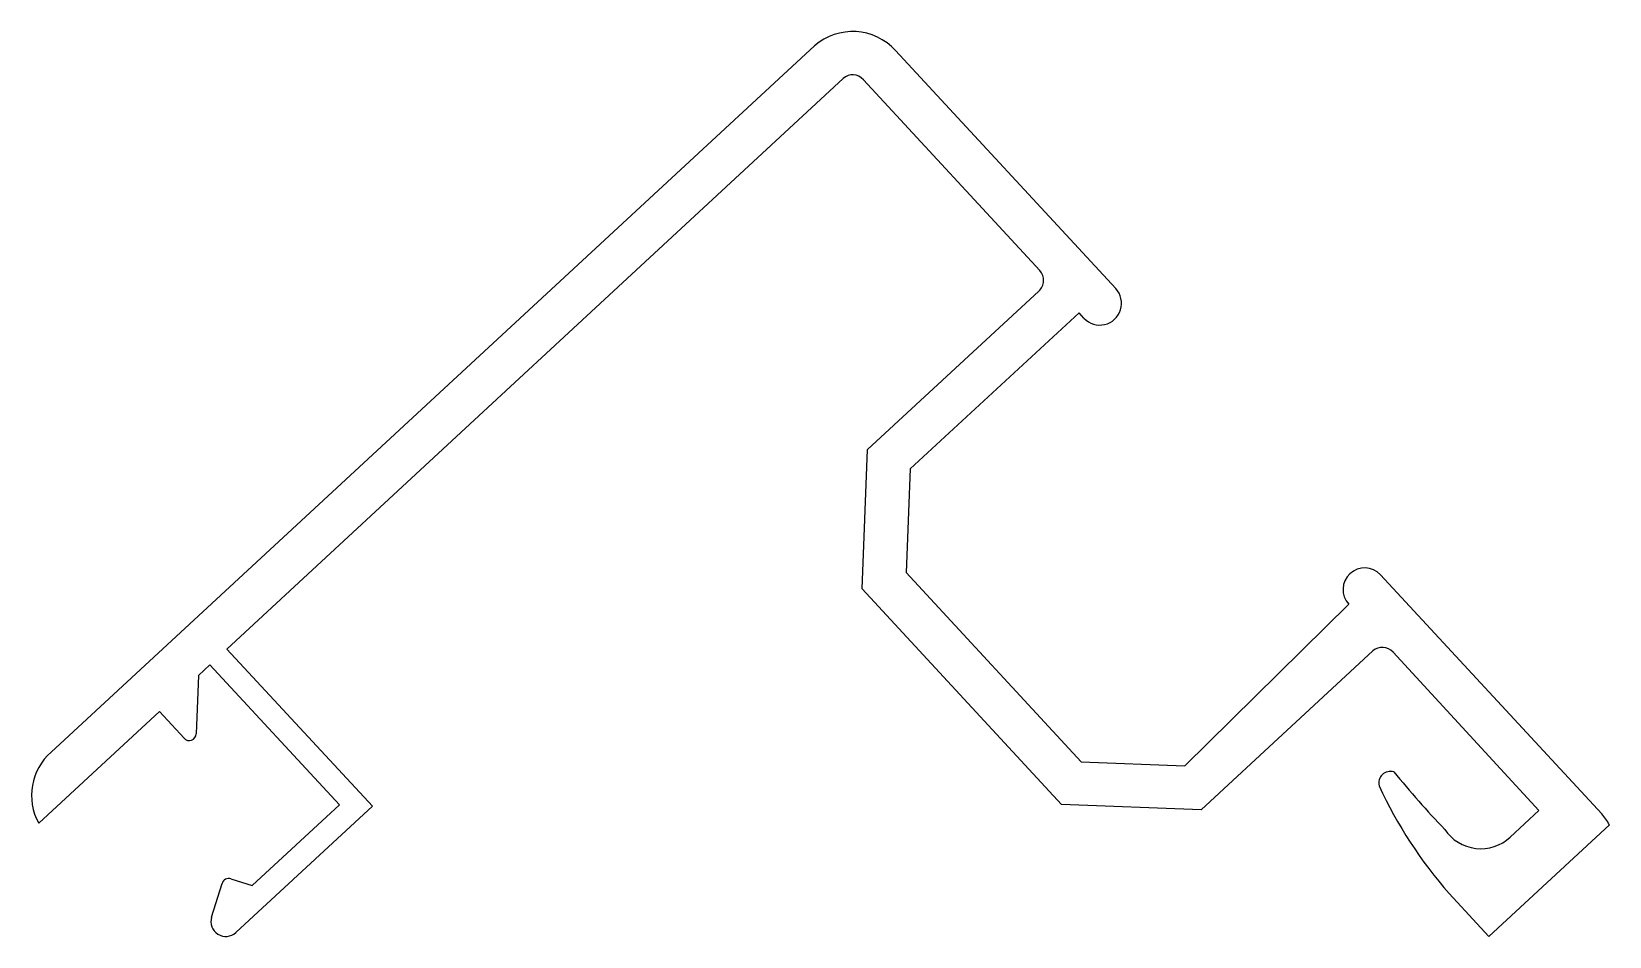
# Model space of a CAD drawing. Extents: x 17.5 to 104.2, y 5.9 to 55.6.
import ezdxf

# ---------------------------------------------------------------- set-up
doc = ezdxf.new("R2010")
doc.units = 0
doc.layers.get('0').update_dxf_attribs({"linetype": 'CONTINUOUS'})

msp = doc.modelspace()

# ---------------------------------------------------------------- linework, layer by layer
at = {"linetype": 'CONTINUOUS'}
for p, q in [((18.577, 16.051), (60.532, 54.859)), ((64.986, 54.6), (77.086, 41.518)), ((62.105, 53.071), (28.239, 21.706)), ((72.92, 42.516), (63.22, 53.003)), ((63.447, 32.686), (72.854, 41.388)), ((75.069, 40.193), (65.788, 31.608)), ((75.338, 39.901), (75.069, 40.193)), ((63.149, 25.024), (63.447, 32.686)), ((65.788, 31.608), (65.567, 25.917)), ((65.567, 25.917), (75.189, 15.515)), ((91.639, 25.786), (103.794, 12.645)), ((74.111, 13.174), (63.149, 25.024)), ((80.88, 15.293), (89.891, 24.169)), ((28.239, 21.706), (36.23, 13.068)), ((27.298, 20.836), (26.669, 20.254)), ((34.416, 13.141), (27.298, 20.836)), ((91.209, 21.604), (81.772, 12.875)), ((100.341, 12.828), (92.325, 21.536)), ((26.669, 20.254), (26.544, 17.052)), ((24.524, 18.269), (17.892, 12.135)), ((25.878, 16.805), (24.524, 18.269)), ((75.189, 15.515), (80.88, 15.293)), ((36.23, 13.068), (28.732, 6.132)), ((29.632, 8.715), (34.416, 13.141)), ((81.772, 12.875), (74.111, 13.174)), ((98.766, 11.371), (100.341, 12.828)), ((104.218, 12.049), (97.587, 5.915)), ((27.391, 6.977), (27.966, 8.829)), ((28.447, 9.083), (29.632, 8.715)), ((97.587, 5.915), (95.409, 8.266))]:
    msp.add_line(p, q, dxfattribs=at)
for centre, radius, start, end in [((62.628, 52.474), 3.175, 42.04098, 131.31315), ((62.628, 52.474), 0.794, 41.77622, 131.2124), ((72.33, 41.984), 0.794, 311.31315, 42.04096), ((76.212, 40.71), 1.191, 222.76876, 42.76876), ((90.765, 24.977), 1.191, 42.76875, 222.76875), ((91.733, 21.008), 0.794, 41.76371, 131.31315), ((26.16, 17.067), 0.385, 222.76876, 357.76876), ((20.673, 13.666), 3.175, 131.31315, 208.83008), ((92.176, 14.345), 0.641, 72.83734, 193.66443), ((135.866, 50.646), 56.267, 219.36623, 223.6671), ((114.051, 24.61), 24.792, 204.84439, 221.24296), ((101.436, 10.518), 3.175, 28.81579, 42.04095), ((97.147, 13.121), 2.384, 213.76115, 312.76876), ((28.333, 8.715), 0.385, 72.76876, 162.7671), ((28.175, 6.734), 0.82, 162.7671, 312.76876)]:
    msp.add_arc(centre, radius, start, end, dxfattribs=at)

doc.saveas('drawing.dxf')
